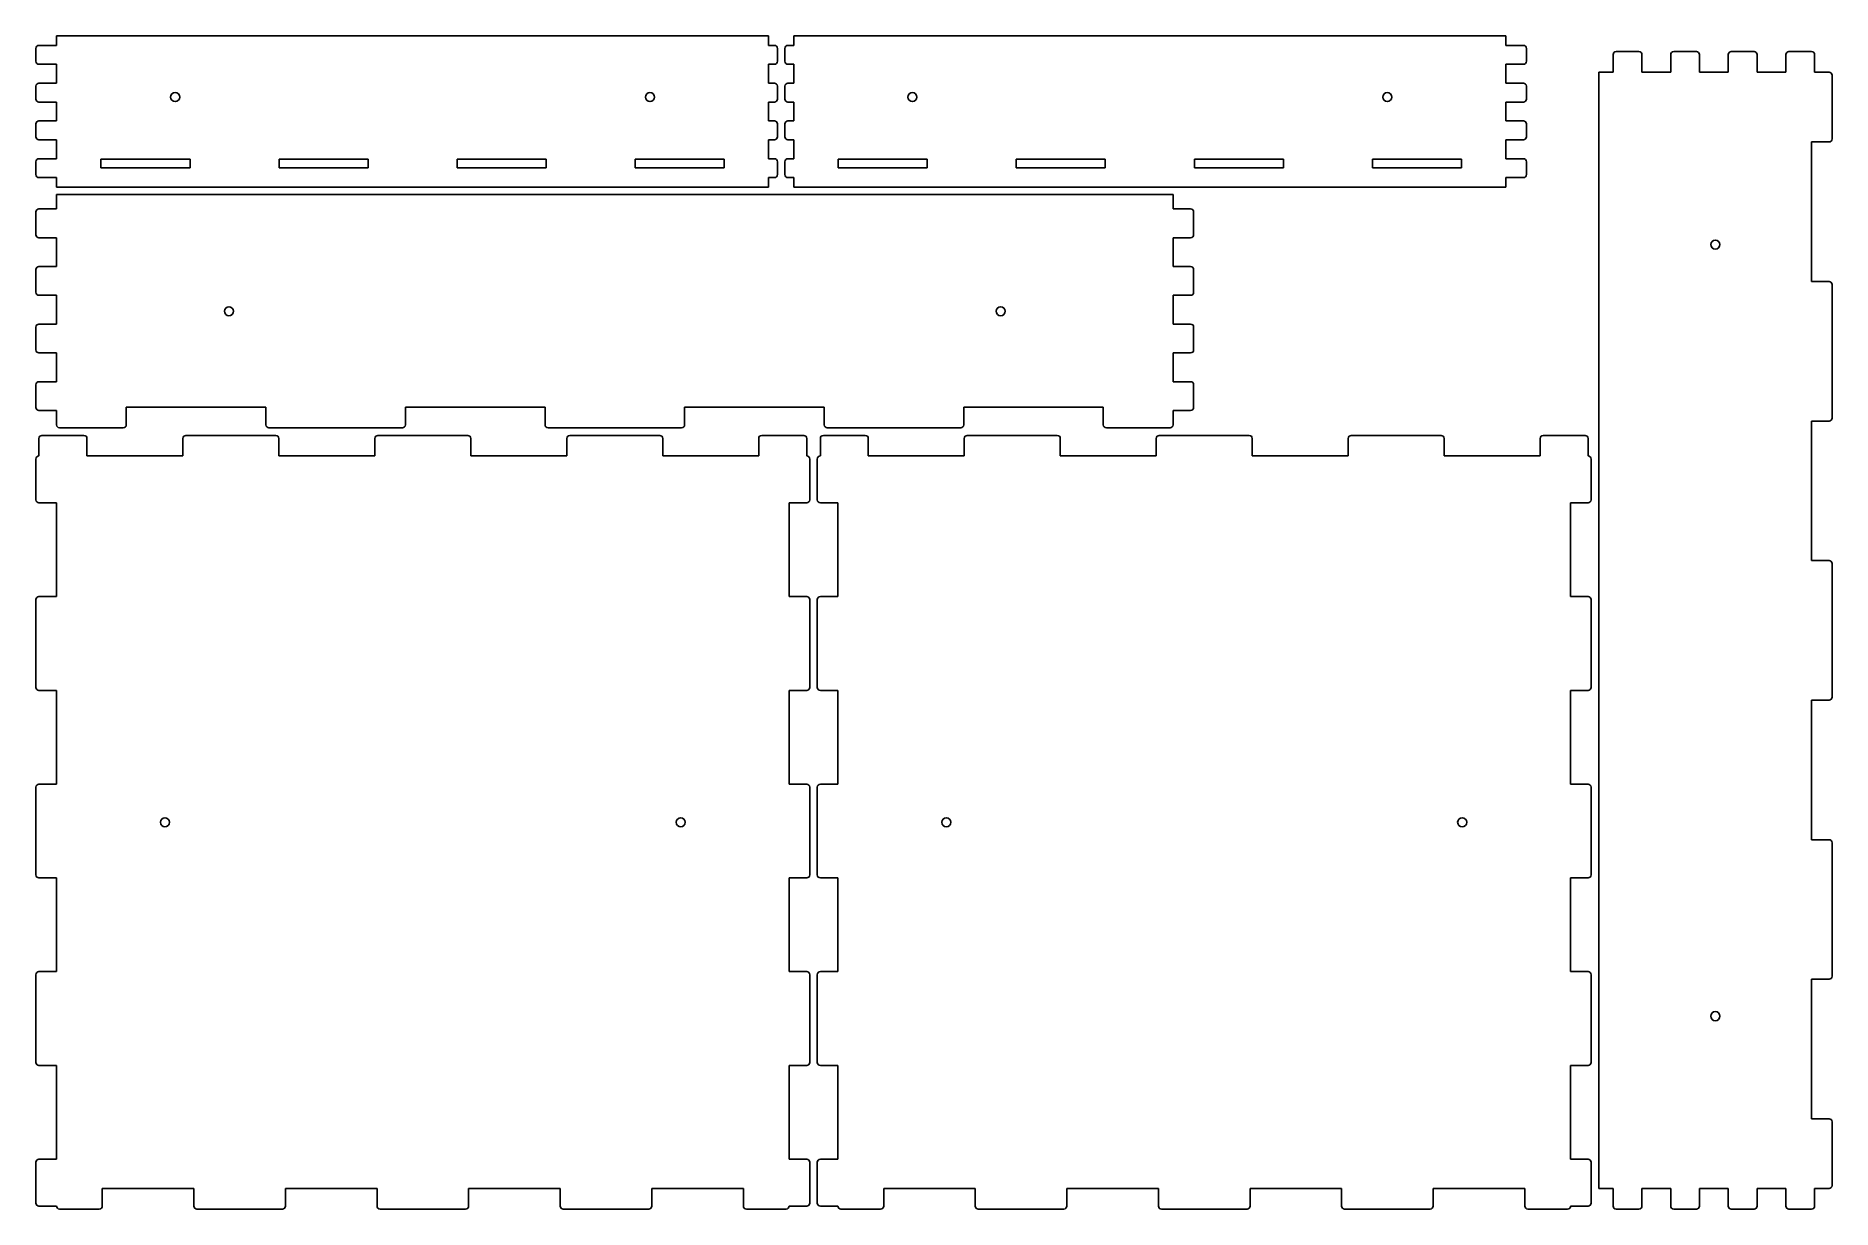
# Model space of a CAD drawing. Header units: millimetres. Extents: x 0 to 1188, y 0 to 776.
import ezdxf

# ---------------------------------------------------------------- set-up
doc = ezdxf.new("R2010")
doc.units = ezdxf.units.MM
doc.layers.add('SheetCutProfiles', color=7, linetype='CONTINUOUS')

msp = doc.modelspace()

# ---------------------------------------------------------------- linework, layer by layer
at = {"layer": 'SheetCutProfiles'}
for p, q in [((13.6, 776.4), (13.6, 770.15)), ((484.8, 776.4), (13.6, 776.4)), ((484.8, 776.4), (484.8, 770.15)), ((501.4, 776.4), (972.6, 776.4)), ((501.4, 776.4), (501.4, 770.15)), ((972.6, 776.4), (972.6, 770.15)), ((0, 768.15), (0, 759.65)), ((2, 770.15), (13.6, 770.15)), ((488.6, 770.15), (484.8, 770.15)), ((490.6, 768.15), (490.6, 759.65)), ((495.6, 768.15), (495.6, 759.65)), ((497.6, 770.15), (501.4, 770.15)), ((984.2, 770.15), (972.6, 770.15)), ((986.2, 768.15), (986.2, 759.65)), ((1043.525, 752.4), (1043.525, 764)), ((1060.575, 766), (1045.525, 766)), ((1062.575, 764), (1062.575, 752.4)), ((1081.625, 752.4), (1081.625, 764)), ((1098.675, 766), (1083.625, 766)), ((1100.675, 764), (1100.675, 752.4)), ((1119.725, 752.4), (1119.725, 764)), ((1136.775, 766), (1121.725, 766)), ((1138.775, 764), (1138.775, 752.4)), ((1157.825, 752.4), (1157.825, 764)), ((1174.875, 766), (1159.825, 766)), ((1176.875, 764), (1176.875, 752.4)), ((13.6, 757.65), (2, 757.65)), ((13.6, 757.65), (13.6, 745.15)), ((484.8, 757.65), (488.6, 757.65)), ((484.8, 757.65), (484.8, 745.15)), ((501.4, 757.65), (497.6, 757.65)), ((501.4, 757.65), (501.4, 745.15)), ((972.6, 757.65), (972.6, 745.15)), ((972.6, 757.65), (984.2, 757.65)), ((1034, 752.4), (1034, 13.6)), ((1043.525, 752.4), (1034, 752.4)), ((1081.625, 752.4), (1062.575, 752.4)), ((1119.725, 752.4), (1100.675, 752.4)), ((1157.825, 752.4), (1138.775, 752.4)), ((1186.4, 752.4), (1176.875, 752.4)), ((1188.4, 708.225), (1188.4, 750.4)), ((0, 743.15), (0, 734.65)), ((2, 745.15), (13.6, 745.15)), ((488.6, 745.15), (484.8, 745.15)), ((490.6, 743.15), (490.6, 734.65)), ((495.6, 743.15), (495.6, 734.65)), ((497.6, 745.15), (501.4, 745.15)), ((984.2, 745.15), (972.6, 745.15)), ((986.2, 743.15), (986.2, 734.65)), ((13.6, 732.65), (2, 732.65)), ((13.6, 732.65), (13.6, 720.15)), ((484.8, 732.65), (488.6, 732.65)), ((484.8, 732.65), (484.8, 720.15)), ((501.4, 732.65), (497.6, 732.65)), ((501.4, 732.65), (501.4, 720.15)), ((972.6, 732.65), (972.6, 720.15)), ((972.6, 732.65), (984.2, 732.65)), ((0, 718.15), (0, 709.65)), ((2, 720.15), (13.6, 720.15)), ((488.6, 720.15), (484.8, 720.15)), ((490.6, 718.15), (490.6, 709.65)), ((495.6, 718.15), (495.6, 709.65)), ((497.6, 720.15), (501.4, 720.15)), ((984.2, 720.15), (972.6, 720.15)), ((986.2, 718.15), (986.2, 709.65)), ((13.6, 707.65), (2, 707.65)), ((13.6, 707.65), (13.6, 695.15)), ((484.8, 707.65), (488.6, 707.65)), ((484.8, 707.65), (484.8, 695.15)), ((501.4, 707.65), (497.6, 707.65)), ((501.4, 707.65), (501.4, 695.15)), ((972.6, 707.65), (972.6, 695.15)), ((972.6, 707.65), (984.2, 707.65)), ((1174.8, 706.225), (1186.4, 706.225)), ((1174.8, 706.225), (1174.8, 613.875)), ((0, 693.15), (0, 684.65)), ((2, 695.15), (13.6, 695.15)), ((101.95, 694.9), (43.05, 694.9)), ((43.05, 694.9), (43.05, 689.1)), ((101.95, 689.1), (101.95, 694.9)), ((219.75, 694.9), (160.85, 694.9)), ((160.85, 694.9), (160.85, 689.1)), ((219.75, 689.1), (219.75, 694.9)), ((337.55, 694.9), (278.65, 694.9)), ((278.65, 694.9), (278.65, 689.1)), ((337.55, 689.1), (337.55, 694.9)), ((455.35, 694.9), (396.45, 694.9)), ((396.45, 694.9), (396.45, 689.1)), ((455.35, 689.1), (455.35, 694.9)), ((488.6, 695.15), (484.8, 695.15)), ((490.6, 693.15), (490.6, 684.65)), ((495.6, 693.15), (495.6, 684.65)), ((497.6, 695.15), (501.4, 695.15)), ((530.85, 689.1), (530.85, 694.9)), ((530.85, 694.9), (589.75, 694.9)), ((589.75, 694.9), (589.75, 689.1)), ((648.65, 689.1), (648.65, 694.9)), ((648.65, 694.9), (707.55, 694.9)), ((707.55, 694.9), (707.55, 689.1)), ((766.45, 689.1), (766.45, 694.9)), ((766.45, 694.9), (825.35, 694.9)), ((825.35, 694.9), (825.35, 689.1)), ((884.25, 689.1), (884.25, 694.9)), ((884.25, 694.9), (943.15, 694.9)), ((943.15, 694.9), (943.15, 689.1)), ((984.2, 695.15), (972.6, 695.15)), ((986.2, 693.15), (986.2, 684.65)), ((13.6, 682.65), (2, 682.65)), ((13.6, 682.65), (13.6, 676.4)), ((43.05, 689.1), (101.95, 689.1)), ((160.85, 689.1), (219.75, 689.1)), ((278.65, 689.1), (337.55, 689.1)), ((396.45, 689.1), (455.35, 689.1)), ((484.8, 682.65), (488.6, 682.65)), ((484.8, 682.65), (484.8, 676.4)), ((501.4, 682.65), (497.6, 682.65)), ((501.4, 682.65), (501.4, 676.4)), ((589.75, 689.1), (530.85, 689.1)), ((707.55, 689.1), (648.65, 689.1)), ((825.35, 689.1), (766.45, 689.1)), ((943.15, 689.1), (884.25, 689.1)), ((972.6, 682.65), (972.6, 676.4)), ((972.6, 682.65), (984.2, 682.65)), ((484.8, 676.4), (13.6, 676.4)), ((13.6, 671.4), (752.4, 671.4)), ((13.6, 661.875), (13.6, 671.4)), ((501.4, 676.4), (972.6, 676.4)), ((752.4, 661.875), (752.4, 671.4)), ((0, 644.825), (0, 659.875)), ((13.6, 661.875), (2, 661.875)), ((752.4, 661.875), (764, 661.875)), ((766, 644.825), (766, 659.875)), ((2, 642.825), (13.6, 642.825)), ((13.6, 623.775), (13.6, 642.825)), ((752.4, 623.775), (752.4, 642.825)), ((764, 642.825), (752.4, 642.825)), ((0, 606.725), (0, 621.775)), ((13.6, 623.775), (2, 623.775)), ((752.4, 623.775), (764, 623.775)), ((766, 606.725), (766, 621.775)), ((1186.4, 613.875), (1174.8, 613.875)), ((1188.4, 523.525), (1188.4, 611.875)), ((2, 604.725), (13.6, 604.725)), ((13.6, 585.675), (13.6, 604.725)), ((752.4, 585.675), (752.4, 604.725)), ((764, 604.725), (752.4, 604.725)), ((0, 568.625), (0, 583.675)), ((13.6, 585.675), (2, 585.675)), ((752.4, 585.675), (764, 585.675)), ((766, 568.625), (766, 583.675)), ((2, 566.625), (13.6, 566.625)), ((13.6, 547.575), (13.6, 566.625)), ((752.4, 547.575), (752.4, 566.625)), ((764, 566.625), (752.4, 566.625)), ((13.6, 547.575), (2, 547.575)), ((752.4, 547.575), (764, 547.575)), ((0, 530.525), (0, 545.575)), ((766, 530.525), (766, 545.575)), ((2, 528.525), (13.6, 528.525)), ((13.6, 519), (13.6, 528.525)), ((59.775, 530.6), (59.775, 519)), ((59.775, 530.6), (152.125, 530.6)), ((152.125, 519), (152.125, 530.6)), ((244.475, 530.6), (244.475, 519)), ((244.475, 530.6), (336.825, 530.6)), ((336.825, 519), (336.825, 530.6)), ((429.175, 530.6), (429.175, 519)), ((429.175, 530.6), (521.525, 530.6)), ((521.525, 519), (521.525, 530.6)), ((613.875, 530.6), (613.875, 519)), ((613.875, 530.6), (706.225, 530.6)), ((706.225, 519), (706.225, 530.6)), ((752.4, 528.525), (752.4, 519)), ((764, 528.525), (752.4, 528.525)), ((4, 512), (31.75, 512)), ((57.775, 517), (15.6, 517)), ((99.25, 512), (158.75, 512)), ((242.475, 517), (154.125, 517)), ((226.25, 512), (285.75, 512)), ((427.175, 517), (338.825, 517)), ((353.25, 512), (412.75, 512)), ((480.25, 512), (508, 512)), ((548.75, 512), (521, 512)), ((611.875, 517), (523.525, 517)), ((675.75, 512), (616.25, 512)), ((750.4, 517), (708.225, 517)), ((802.75, 512), (743.25, 512)), ((929.75, 512), (870.25, 512)), ((1025, 512), (997.25, 512)), ((1174.8, 521.525), (1186.4, 521.525)), ((1174.8, 521.525), (1174.8, 429.175)), ((2, 510), (2, 498.4)), ((33.75, 498.4), (33.75, 510)), ((97.25, 510), (97.25, 498.4)), ((160.75, 498.4), (160.75, 510)), ((224.25, 510), (224.25, 498.4)), ((287.75, 498.4), (287.75, 510)), ((351.25, 510), (351.25, 498.4)), ((414.75, 498.4), (414.75, 510)), ((478.25, 510), (478.25, 498.4)), ((510, 510), (510, 498.4)), ((519, 510), (519, 498.4)), ((550.75, 510), (550.75, 498.4)), ((614.25, 498.4), (614.25, 510)), ((677.75, 510), (677.75, 498.4)), ((741.25, 498.4), (741.25, 510)), ((804.75, 510), (804.75, 498.4)), ((868.25, 498.4), (868.25, 510)), ((931.75, 510), (931.75, 498.4)), ((995.25, 498.4), (995.25, 510)), ((1027, 510), (1027, 498.4)), ((0, 469.375), (0, 496.4)), ((97.25, 498.4), (33.75, 498.4)), ((224.25, 498.4), (160.75, 498.4)), ((351.25, 498.4), (287.75, 498.4)), ((478.25, 498.4), (414.75, 498.4)), ((512, 469.375), (512, 496.4)), ((517, 469.375), (517, 496.4)), ((550.75, 498.4), (614.25, 498.4)), ((677.75, 498.4), (741.25, 498.4)), ((804.75, 498.4), (868.25, 498.4)), ((931.75, 498.4), (995.25, 498.4)), ((1029, 469.375), (1029, 496.4)), ((2, 467.375), (13.6, 467.375)), ((13.6, 467.375), (13.6, 405.325)), ((498.4, 467.375), (510, 467.375)), ((498.4, 405.325), (498.4, 467.375)), ((530.6, 467.375), (519, 467.375)), ((530.6, 405.325), (530.6, 467.375)), ((1015.4, 467.375), (1015.4, 405.325)), ((1027, 467.375), (1015.4, 467.375)), ((1186.4, 429.175), (1174.8, 429.175)), ((1188.4, 338.825), (1188.4, 427.175)), ((13.6, 405.325), (2, 405.325)), ((510, 405.325), (498.4, 405.325)), ((519, 405.325), (530.6, 405.325)), ((1015.4, 405.325), (1027, 405.325)), ((0, 345.275), (0, 403.325)), ((512, 345.275), (512, 403.325)), ((517, 345.275), (517, 403.325)), ((1029, 345.275), (1029, 403.325)), ((2, 343.275), (13.6, 343.275)), ((13.6, 343.275), (13.6, 281.225)), ((498.4, 343.275), (510, 343.275)), ((498.4, 281.225), (498.4, 343.275)), ((530.6, 343.275), (519, 343.275)), ((530.6, 281.225), (530.6, 343.275)), ((1015.4, 343.275), (1015.4, 281.225)), ((1027, 343.275), (1015.4, 343.275)), ((1174.8, 336.825), (1186.4, 336.825)), ((1174.8, 336.825), (1174.8, 244.475)), ((0, 221.175), (0, 279.225)), ((13.6, 281.225), (2, 281.225)), ((510, 281.225), (498.4, 281.225)), ((512, 221.175), (512, 279.225)), ((517, 221.175), (517, 279.225)), ((519, 281.225), (530.6, 281.225)), ((1015.4, 281.225), (1027, 281.225)), ((1029, 221.175), (1029, 279.225)), ((1186.4, 244.475), (1174.8, 244.475)), ((1188.4, 154.125), (1188.4, 242.475)), ((2, 219.175), (13.6, 219.175)), ((13.6, 219.175), (13.6, 157.125)), ((498.4, 219.175), (510, 219.175)), ((498.4, 157.125), (498.4, 219.175)), ((530.6, 219.175), (519, 219.175)), ((530.6, 157.125), (530.6, 219.175)), ((1015.4, 219.175), (1015.4, 157.125)), ((1027, 219.175), (1015.4, 219.175)), ((0, 97.075), (0, 155.125)), ((13.6, 157.125), (2, 157.125)), ((510, 157.125), (498.4, 157.125)), ((512, 97.075), (512, 155.125)), ((517, 97.075), (517, 155.125)), ((519, 157.125), (530.6, 157.125)), ((1015.4, 157.125), (1027, 157.125)), ((1029, 97.075), (1029, 155.125)), ((1174.8, 152.125), (1186.4, 152.125)), ((1174.8, 152.125), (1174.8, 59.775)), ((2, 95.075), (13.6, 95.075)), ((13.6, 95.075), (13.6, 33.025)), ((498.4, 95.075), (510, 95.075)), ((498.4, 33.025), (498.4, 95.075)), ((530.6, 95.075), (519, 95.075)), ((530.6, 33.025), (530.6, 95.075)), ((1015.4, 95.075), (1015.4, 33.025)), ((1027, 95.075), (1015.4, 95.075)), ((1186.4, 59.775), (1174.8, 59.775)), ((1188.4, 15.6), (1188.4, 57.775)), ((0, 4), (0, 31.025)), ((13.6, 33.025), (2, 33.025)), ((510, 33.025), (498.4, 33.025)), ((512, 4), (512, 31.025)), ((517, 4), (517, 31.025)), ((519, 33.025), (530.6, 33.025)), ((1015.4, 33.025), (1027, 33.025)), ((1029, 4), (1029, 31.025)), ((43.9, 2), (43.9, 13.6)), ((43.9, 13.6), (104.5, 13.6)), ((104.5, 13.6), (104.5, 2)), ((165.1, 13.6), (225.7, 13.6)), ((165.1, 2), (165.1, 13.6)), ((225.7, 13.6), (225.7, 2)), ((286.3, 13.6), (346.9, 13.6)), ((286.3, 2), (286.3, 13.6)), ((346.9, 13.6), (346.9, 2)), ((407.5, 13.6), (468.1, 13.6)), ((407.5, 2), (407.5, 13.6)), ((468.1, 13.6), (468.1, 2)), ((560.9, 13.6), (560.9, 2)), ((621.5, 13.6), (560.9, 13.6)), ((621.5, 2), (621.5, 13.6)), ((682.1, 13.6), (682.1, 2)), ((742.7, 13.6), (682.1, 13.6)), ((742.7, 2), (742.7, 13.6)), ((803.3, 13.6), (803.3, 2)), ((863.9, 13.6), (803.3, 13.6)), ((863.9, 2), (863.9, 13.6)), ((924.5, 13.6), (924.5, 2)), ((985.1, 13.6), (924.5, 13.6)), ((985.1, 2), (985.1, 13.6)), ((1043.525, 13.6), (1034, 13.6)), ((1043.525, 13.6), (1043.525, 2)), ((1081.625, 13.6), (1062.575, 13.6)), ((1062.575, 2), (1062.575, 13.6)), ((1081.625, 13.6), (1081.625, 2)), ((1119.725, 13.6), (1100.675, 13.6)), ((1100.675, 2), (1100.675, 13.6)), ((1119.725, 13.6), (1119.725, 2)), ((1157.825, 13.6), (1138.775, 13.6)), ((1138.775, 2), (1138.775, 13.6)), ((1157.825, 13.6), (1157.825, 2)), ((1176.875, 13.6), (1186.4, 13.6)), ((1176.875, 2), (1176.875, 13.6)), ((13.6, 2), (2, 2)), ((41.9, 0), (15.6, 0)), ((163.1, 0), (106.5, 0)), ((284.3, 0), (227.7, 0)), ((405.5, 0), (348.9, 0)), ((496.4, 0), (470.1, 0)), ((510, 2), (498.4, 2)), ((519, 2), (530.6, 2)), ((532.6, 0), (558.9, 0)), ((623.5, 0), (680.1, 0)), ((744.7, 0), (801.3, 0)), ((865.9, 0), (922.5, 0)), ((987.1, 0), (1013.4, 0)), ((1015.4, 2), (1027, 2)), ((1060.575, 0), (1045.525, 0)), ((1098.675, 0), (1083.625, 0)), ((1136.775, 0), (1121.725, 0)), ((1174.875, 0), (1159.825, 0))]:
    msp.add_line(p, q, dxfattribs=at)
for centre in [(92.133, 735.9), (406.267, 735.9), (579.933, 735.9), (894.067, 735.9), (1111.2, 638.333), (127.667, 594.2), (638.333, 594.2), (85.333, 256), (426.667, 256), (602.333, 256), (943.667, 256), (1111.2, 127.667)]:
    msp.add_circle(centre, 3, dxfattribs=at)
for centre, start, end in [((2, 768.15), 90, 180), ((488.6, 768.15), 0, 90), ((497.6, 768.15), 90, 180), ((984.2, 768.15), 0, 90), ((1045.525, 764), 90, 180), ((1060.575, 764), 0, 90), ((1083.625, 764), 90, 180), ((1098.675, 764), 0, 90), ((1121.725, 764), 90, 180), ((1136.775, 764), 0, 90), ((1159.825, 764), 90, 180), ((1174.875, 764), 0, 90), ((2, 759.65), 180, -90), ((488.6, 759.65), -90, 0), ((497.6, 759.65), 180, -90), ((984.2, 759.65), -90, 0), ((1186.4, 750.4), 0, 90), ((2, 743.15), 90, 180), ((488.6, 743.15), 0, 90), ((497.6, 743.15), 90, 180), ((984.2, 743.15), 0, 90), ((2, 734.65), 180, -90), ((488.6, 734.65), -90, 0), ((497.6, 734.65), 180, -90), ((984.2, 734.65), -90, 0), ((2, 718.15), 90, 180), ((488.6, 718.15), 0, 90), ((497.6, 718.15), 90, 180), ((984.2, 718.15), 0, 90), ((2, 709.65), 180, -90), ((488.6, 709.65), -90, 0), ((497.6, 709.65), 180, -90), ((984.2, 709.65), -90, 0), ((1186.4, 708.225), -90, 0), ((2, 693.15), 90, 180), ((488.6, 693.15), 0, 90), ((497.6, 693.15), 90, 180), ((984.2, 693.15), 0, 90), ((2, 684.65), 180, -90), ((488.6, 684.65), -90, 0), ((497.6, 684.65), 180, -90), ((984.2, 684.65), -90, 0), ((2, 659.875), 90, 180), ((764, 659.875), 0, 90), ((2, 644.825), 180, -90), ((764, 644.825), -90, 0), ((2, 621.775), 90, 180), ((764, 621.775), 0, 90), ((2, 606.725), 180, -90), ((764, 606.725), -90, 0), ((1186.4, 611.875), 0, 90), ((2, 583.675), 90, 180), ((764, 583.675), 0, 90), ((2, 568.625), 180, -90), ((764, 568.625), -90, 0), ((2, 545.575), 90, 180), ((764, 545.575), 0, 90), ((2, 530.525), 180, -90), ((764, 530.525), -90, 0), ((1186.4, 523.525), -90, 0), ((4, 510), 90, 180), ((15.6, 519), 180, -90), ((31.75, 510), 0, 90), ((57.775, 519), -90, 0), ((99.25, 510), 90, 180), ((154.125, 519), 180, -90), ((158.75, 510), 0, 90), ((226.25, 510), 90, 180), ((242.475, 519), -90, 0), ((285.75, 510), 0, 90), ((338.825, 519), 180, -90), ((353.25, 510), 90, 180), ((412.75, 510), 0, 90), ((427.175, 519), -90, 0), ((480.25, 510), 90, 180), ((508, 510), 0, 90), ((521, 510), 90, 180), ((523.525, 519), 180, -90), ((548.75, 510), 0, 90), ((611.875, 519), -90, 0), ((616.25, 510), 90, 180), ((675.75, 510), 0, 90), ((708.225, 519), 180, -90), ((743.25, 510), 90, 180), ((750.4, 519), -90, 0), ((802.75, 510), 0, 90), ((870.25, 510), 90, 180), ((929.75, 510), 0, 90), ((997.25, 510), 90, 180), ((1025, 510), 0, 90), ((2, 496.4), 90, 180), ((510, 496.4), 0, 90), ((519, 496.4), 90, 180), ((1027, 496.4), 0, 90), ((2, 469.375), 180, -90), ((510, 469.375), -90, 0), ((519, 469.375), 180, -90), ((1027, 469.375), -90, 0), ((1186.4, 427.175), 0, 90), ((2, 403.325), 90, 180), ((510, 403.325), 0, 90), ((519, 403.325), 90, 180), ((1027, 403.325), 0, 90), ((2, 345.275), 180, -90), ((510, 345.275), -90, 0), ((519, 345.275), 180, -90), ((1027, 345.275), -90, 0), ((1186.4, 338.825), -90, 0), ((2, 279.225), 90, 180), ((510, 279.225), 0, 90), ((519, 279.225), 90, 180), ((1027, 279.225), 0, 90), ((1186.4, 242.475), 0, 90), ((2, 221.175), 180, -90), ((510, 221.175), -90, 0), ((519, 221.175), 180, -90), ((1027, 221.175), -90, 0), ((2, 155.125), 90, 180), ((510, 155.125), 0, 90), ((519, 155.125), 90, 180), ((1027, 155.125), 0, 90), ((1186.4, 154.125), -90, 0), ((2, 97.075), 180, -90), ((510, 97.075), -90, 0), ((519, 97.075), 180, -90), ((1027, 97.075), -90, 0), ((1186.4, 57.775), 0, 90), ((2, 31.025), 90, 180), ((510, 31.025), 0, 90), ((519, 31.025), 90, 180), ((1027, 31.025), 0, 90), ((1186.4, 15.6), -90, 0), ((2, 4), 180, -90), ((15.6, 2), 180, -90), ((41.9, 2), -90, 0), ((106.5, 2), 180, -90), ((163.1, 2), -90, 0), ((227.7, 2), 180, -90), ((284.3, 2), -90, 0), ((348.9, 2), 180, -90), ((405.5, 2), -90, 0), ((470.1, 2), 180, -90), ((496.4, 2), -90, 0), ((510, 4), -90, 0), ((519, 4), 180, -90), ((532.6, 2), 180, -90), ((558.9, 2), -90, 0), ((623.5, 2), 180, -90), ((680.1, 2), -90, 0), ((744.7, 2), 180, -90), ((801.3, 2), -90, 0), ((865.9, 2), 180, -90), ((922.5, 2), -90, 0), ((987.1, 2), 180, -90), ((1013.4, 2), -90, 0), ((1027, 4), -90, 0), ((1045.525, 2), 180, -90), ((1060.575, 2), -90, 0), ((1083.625, 2), 180, -90), ((1098.675, 2), -90, 0), ((1121.725, 2), 180, -90), ((1136.775, 2), -90, 0), ((1159.825, 2), 180, -90), ((1174.875, 2), -90, 0)]:
    msp.add_arc(centre, 2, start, end, dxfattribs=at)

doc.saveas('drawing.dxf')
